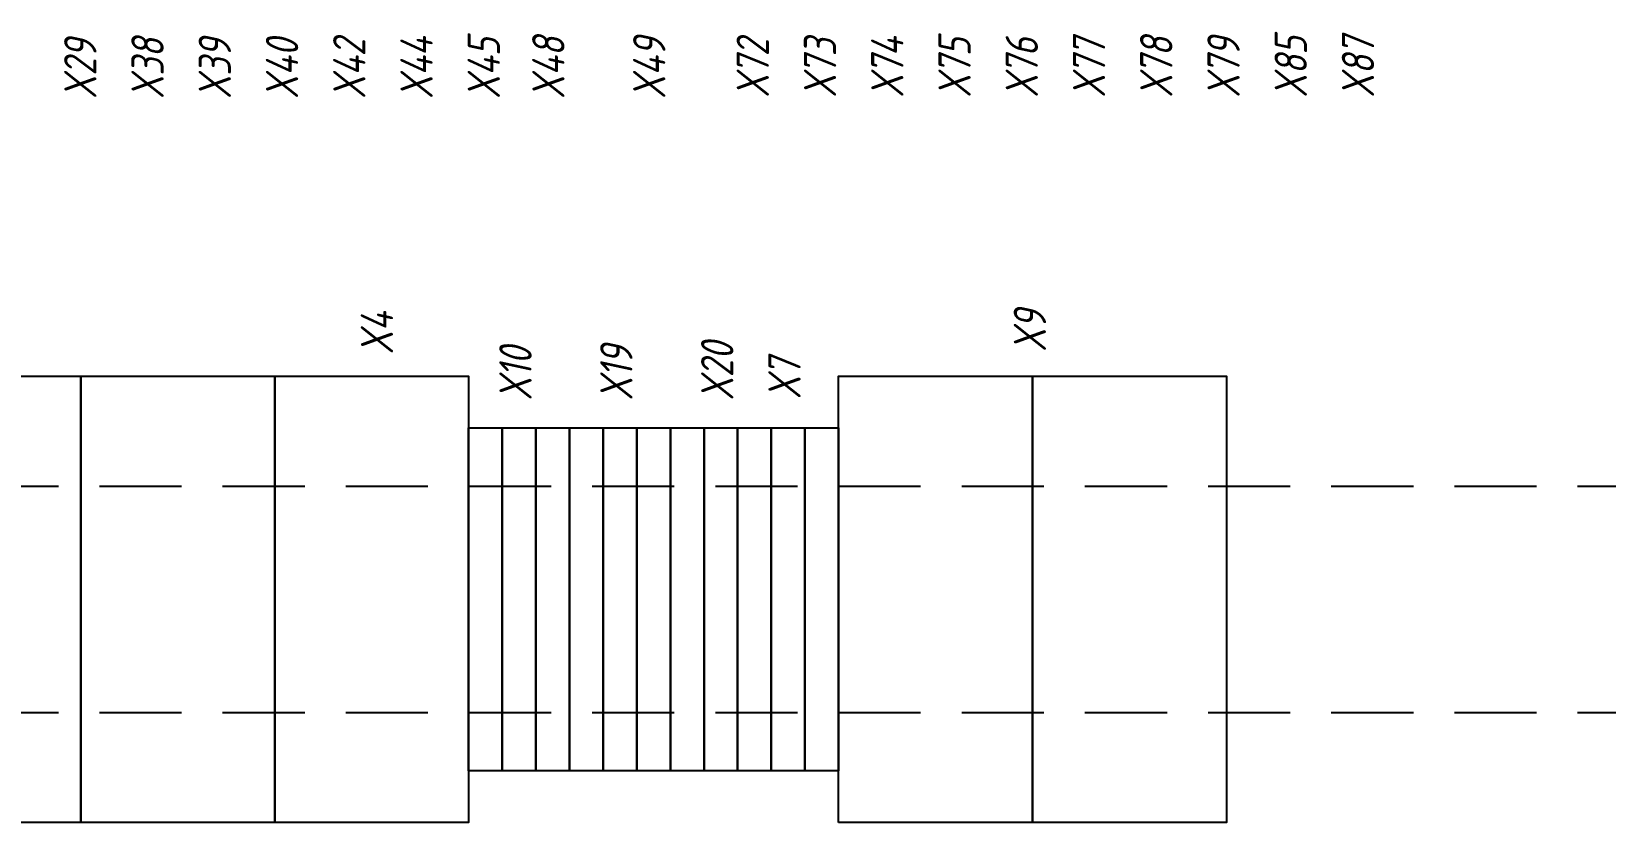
# Model space of a CAD drawing. Header units: millimetres. Extents: x -2573 to 1068, y -1220 to 2800.
# Drawn here: x 591 to 834.5, y 2355.5 to 2477.8 of the extents above; entities that cross this region are included whole.
import ezdxf

# ---------------------------------------------------------------- set-up
doc = ezdxf.new("R2010")
doc.units = ezdxf.units.MM
doc.linetypes.add('DASHED', pattern=[19.05, 12.7, -6.35])
doc.styles.add('textstyle122', font='', dxfattribs={"width": 0.8})
doc.styles.add('textstyle127', font='', dxfattribs={"width": 0.8})
doc.styles.add('textstyle129', font='', dxfattribs={"width": 0.8})
doc.styles.add('textstyle130', font='', dxfattribs={"width": 0.8})
doc.styles.add('textstyle137', font='', dxfattribs={"width": 0.8})
doc.styles.add('textstyle138', font='', dxfattribs={"width": 0.8})
doc.styles.add('textstyle144', font='', dxfattribs={"width": 0.8})
doc.styles.add('textstyle146', font='', dxfattribs={"width": 0.8})
doc.styles.add('textstyle147', font='', dxfattribs={"width": 0.8})
doc.styles.add('textstyle148', font='', dxfattribs={"width": 0.8})
doc.styles.add('textstyle149', font='', dxfattribs={"width": 0.8})
doc.styles.add('textstyle150', font='', dxfattribs={"width": 0.8})
doc.styles.add('textstyle151', font='', dxfattribs={"width": 0.8})
doc.styles.add('textstyle156', font='', dxfattribs={"width": 0.8})
doc.styles.add('textstyle157', font='', dxfattribs={"width": 0.8})
doc.styles.add('textstyle160', font='', dxfattribs={"width": 0.8})
doc.styles.add('textstyle161', font='', dxfattribs={"width": 0.8})
doc.styles.add('textstyle162', font='', dxfattribs={"width": 0.8})
doc.styles.add('textstyle166', font='', dxfattribs={"width": 0.8})
doc.styles.add('textstyle167', font='', dxfattribs={"width": 0.8})
doc.styles.add('textstyle169', font='', dxfattribs={"width": 0.8})
doc.styles.add('textstyle170', font='', dxfattribs={"width": 0.8})
doc.styles.add('textstyle171', font='', dxfattribs={"width": 0.8})
doc.styles.add('textstyle172', font='', dxfattribs={"width": 0.8})
doc.styles.add('textstyle173', font='', dxfattribs={"width": 0.8})
doc.styles.get('textstyle122').set_extended_font_data('ISOCPEUR', italic=True)
doc.styles.get('textstyle127').set_extended_font_data('ISOCPEUR', italic=True)
doc.styles.get('textstyle129').set_extended_font_data('ISOCPEUR', italic=True)
doc.styles.get('textstyle130').set_extended_font_data('ISOCPEUR', italic=True)
doc.styles.get('textstyle137').set_extended_font_data('ISOCPEUR', italic=True)
doc.styles.get('textstyle138').set_extended_font_data('ISOCPEUR', italic=True)
doc.styles.get('textstyle144').set_extended_font_data('ISOCPEUR', italic=True)
doc.styles.get('textstyle146').set_extended_font_data('ISOCPEUR', italic=True)
doc.styles.get('textstyle147').set_extended_font_data('ISOCPEUR', italic=True)
doc.styles.get('textstyle148').set_extended_font_data('ISOCPEUR', italic=True)
doc.styles.get('textstyle149').set_extended_font_data('ISOCPEUR', italic=True)
doc.styles.get('textstyle150').set_extended_font_data('ISOCPEUR', italic=True)
doc.styles.get('textstyle151').set_extended_font_data('ISOCPEUR', italic=True)
doc.styles.get('textstyle156').set_extended_font_data('ISOCPEUR', italic=True)
doc.styles.get('textstyle157').set_extended_font_data('ISOCPEUR', italic=True)
doc.styles.get('textstyle160').set_extended_font_data('ISOCPEUR', italic=True)
doc.styles.get('textstyle161').set_extended_font_data('ISOCPEUR', italic=True)
doc.styles.get('textstyle162').set_extended_font_data('ISOCPEUR', italic=True)
doc.styles.get('textstyle166').set_extended_font_data('ISOCPEUR', italic=True)
doc.styles.get('textstyle167').set_extended_font_data('ISOCPEUR', italic=True)
doc.styles.get('textstyle169').set_extended_font_data('ISOCPEUR', italic=True)
doc.styles.get('textstyle170').set_extended_font_data('ISOCPEUR', italic=True)
doc.styles.get('textstyle171').set_extended_font_data('ISOCPEUR', italic=True)
doc.styles.get('textstyle172').set_extended_font_data('ISOCPEUR', italic=True)
doc.styles.get('textstyle173').set_extended_font_data('ISOCPEUR', italic=True)

msp = doc.modelspace()

# ---------------------------------------------------------------- linework, layer by layer
at = {"color": 0, "linetype": 'DASHED'}
for p, q in [((106.25, 2407.5), (856.25, 2407.5)), ((106.25, 2372.5), (856.25, 2372.5))]:
    msp.add_line(p, q, dxfattribs=at)
at = {"flags": 128}
for points in [[(568.65, 2355.5), (568.65, 2424.5), (598.65, 2424.5), (598.65, 2355.5)], [(598.65, 2355.5), (598.65, 2424.5), (628.65, 2424.5), (628.65, 2355.5)], [(628.65, 2355.5), (628.65, 2424.5), (658.65, 2424.5), (658.65, 2355.5)], [(715.85, 2355.5), (715.85, 2424.5), (745.85, 2424.5), (745.85, 2355.5)], [(745.85, 2355.5), (745.85, 2424.5), (775.85, 2424.5), (775.85, 2355.5)]]:
    msp.add_lwpolyline(points, close=True, dxfattribs=at)
at = {"color": 0}
for points in [[(663.85, 2363.5), (658.65, 2363.5), (658.65, 2416.5), (663.85, 2416.5)], [(669.05, 2363.5), (663.85, 2363.5), (663.85, 2416.5), (669.05, 2416.5)], [(674.25, 2363.5), (669.05, 2363.5), (669.05, 2416.5), (674.25, 2416.5)], [(679.45, 2363.5), (674.25, 2363.5), (674.25, 2416.5), (679.45, 2416.5)], [(684.65, 2363.5), (679.45, 2363.5), (679.45, 2416.5), (684.65, 2416.5)], [(689.85, 2363.5), (684.65, 2363.5), (684.65, 2416.5), (689.85, 2416.5)], [(695.05, 2363.5), (689.85, 2363.5), (689.85, 2416.5), (695.05, 2416.5)], [(700.25, 2363.5), (695.05, 2363.5), (695.05, 2416.5), (700.25, 2416.5)], [(705.45, 2363.5), (700.25, 2363.5), (700.25, 2416.5), (705.45, 2416.5)], [(710.65, 2363.5), (705.45, 2363.5), (705.45, 2416.5), (710.65, 2416.5)], [(715.85, 2363.5), (710.65, 2363.5), (710.65, 2416.5), (715.85, 2416.5)]]:
    msp.add_lwpolyline(points, close=True, dxfattribs=at)

# ---------------------------------------------------------------- texts
at = {"color": 1, "lineweight": 40, "true_color": 0xff0000, "width": 0.8}
for s, style, p in [('X29', 'textstyle166', (601.09, 2467.34)), ('X38', 'textstyle171', (611.49, 2467.34)), ('X39', 'textstyle146', (621.89, 2467.34)), ('X40', 'textstyle147', (632.29, 2467.34)), ('X42', 'textstyle156', (642.69, 2467.34)), ('X44', 'textstyle172', (653.09, 2467.34)), ('X45', 'textstyle144', (663.49, 2467.34)), ('X48', 'textstyle169', (673.48, 2467.34)), ('X49', 'textstyle170', (689.08, 2467.34)), ('X72', 'textstyle157', (705.09, 2467.54)), ('X73', 'textstyle148', (715.49, 2467.54)), ('X74', 'textstyle149', (725.89, 2467.54)), ('X75', 'textstyle150', (736.29, 2467.54)), ('X76', 'textstyle151', (746.69, 2467.54)), ('X77', 'textstyle160', (757.09, 2467.54)), ('X78', 'textstyle161', (767.49, 2467.54)), ('X79', 'textstyle162', (777.89, 2467.54)), ('X85', 'textstyle167', (788.29, 2467.54)), ('X87', 'textstyle173', (798.69, 2467.54)), ('X4', 'textstyle122', (646.96, 2427.85)), ('X9', 'textstyle129', (747.94, 2428.24)), ('X10', 'textstyle130', (668.39, 2420.72)), ('X19', 'textstyle137', (683.99, 2420.72)), ('X20', 'textstyle138', (699.59, 2420.72)), ('X7', 'textstyle127', (709.99, 2420.92))]:
    msp.add_text(s, height=5, rotation=90, dxfattribs=dict(at, style=style)).set_placement(p)

doc.saveas('drawing.dxf')
